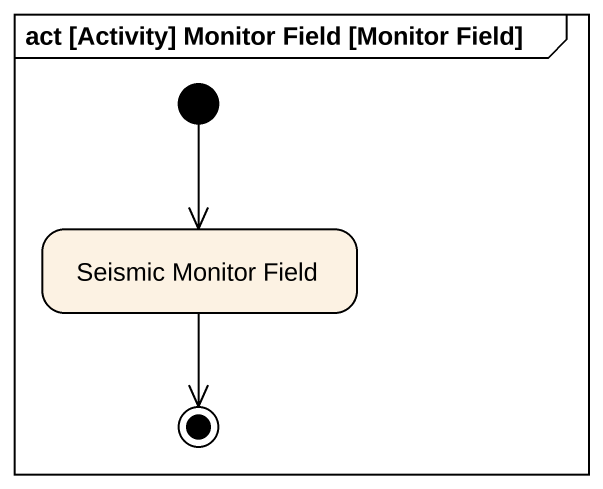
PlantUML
@startuml
mainframe act [Activity] Monitor Field [Monitor Field]
hide empty description
state "Seismic Monitor Field" as Seismic_Monitor_Field
[*] --> Seismic_Monitor_Field
Seismic_Monitor_Field --> [*]
@enduml
